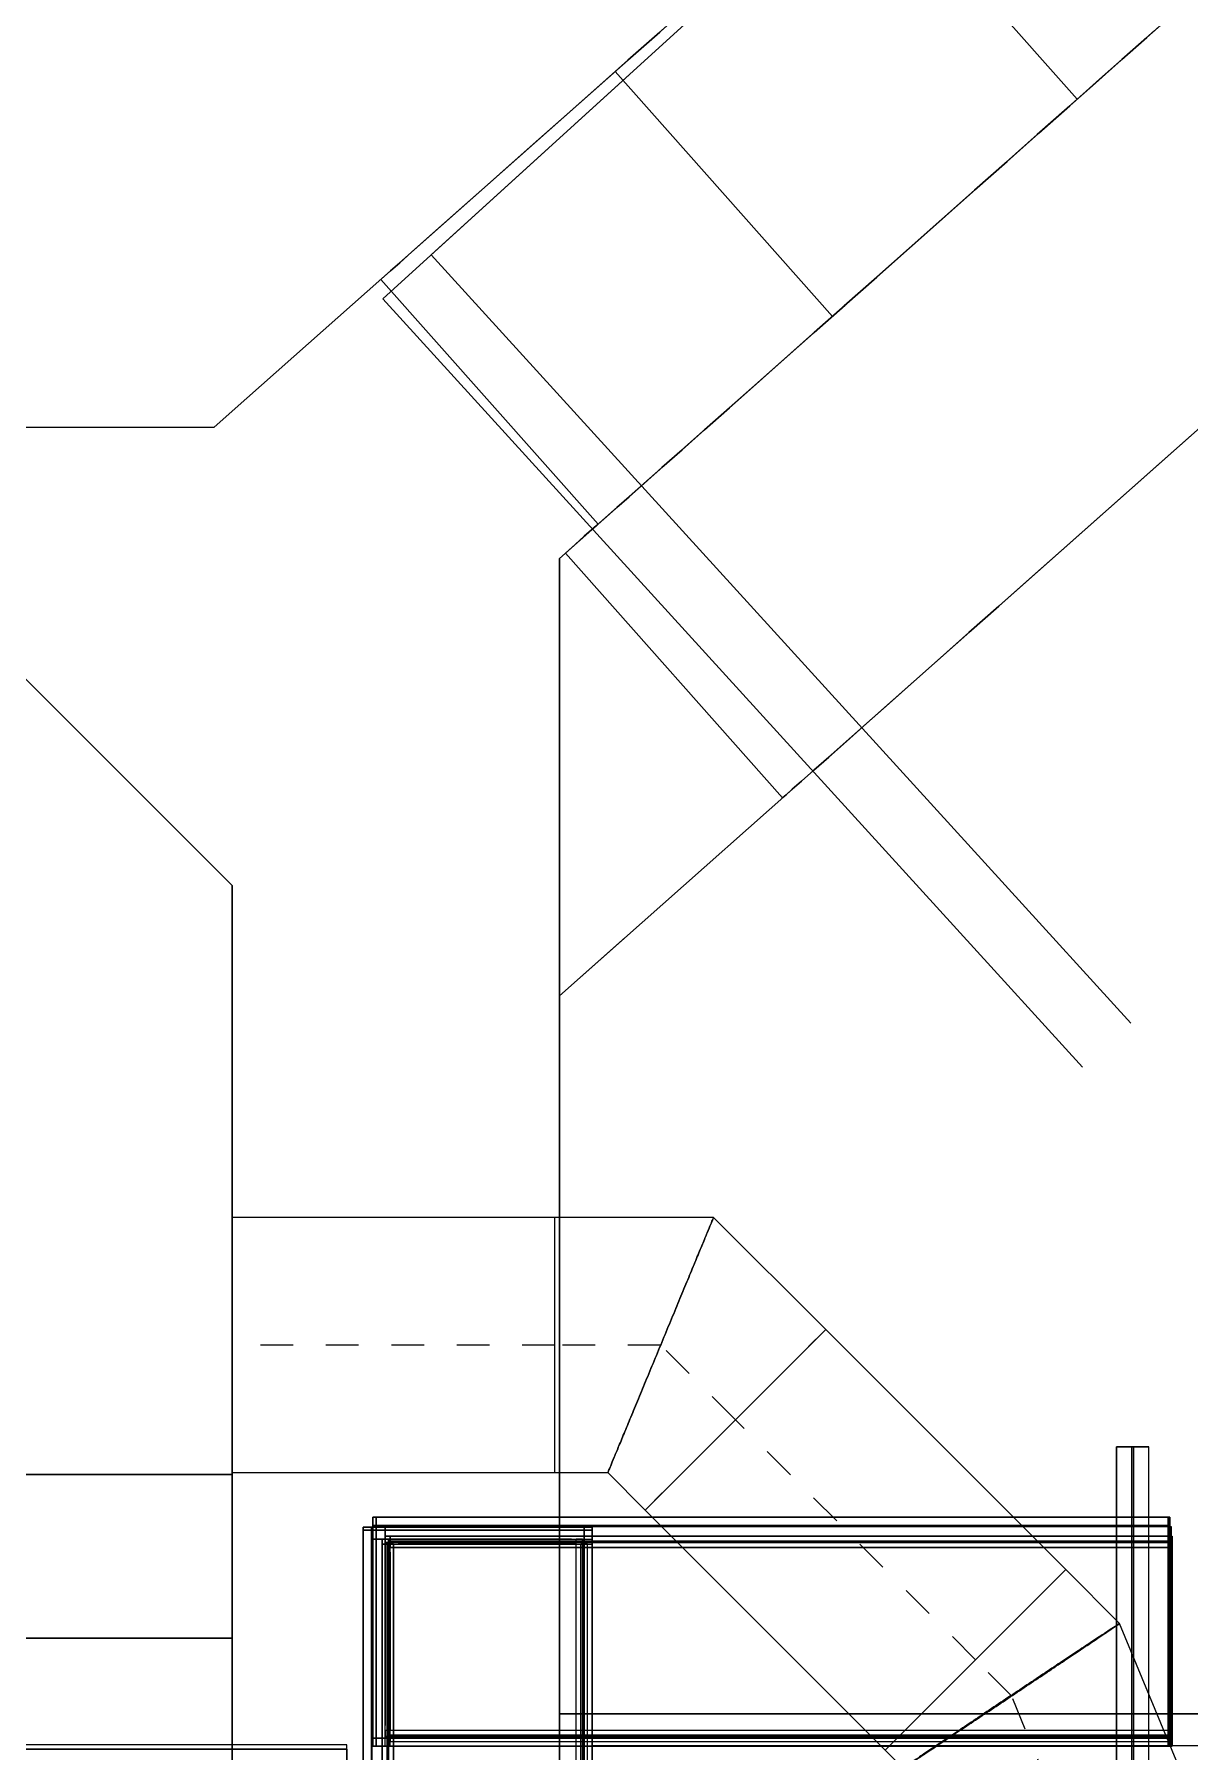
# Model space of a CAD drawing. Header units: metres. Extents: x 1753726 to 1755216, y 5920592 to 5921703.
# Drawn here: x 1755125.48 to 1755129.01, y 5921408.17 to 5921413.42 of the extents above; entities that cross this region are included whole.
import ezdxf

# ---------------------------------------------------------------- set-up
doc = ezdxf.new("R2010")
doc.units = ezdxf.units.M
doc.linetypes.add('Centre', pattern=[0.01, 0.006, -0.00125, 0.0015, -0.00125])
doc.linetypes.add('HIDDEN2', pattern=[4.7625, 3.175, -1.5875])
for name, color, linetype, lineweight in [('A-DETL-____-MBND', 5, 'HIDDEN2', 9), ('A-FLOR-____-OTLN', 9, 'Continuous', 9), ('A-WALL-____-OTLN', 2, 'Continuous', 9), ('M-HVAC-DUCT-CNTR', 70, 'Centre', 9), ('M-HVAC-DUCT-OTLN', 70, 'Continuous', 25), ('S-BEAM-____-OTLN', 7, 'Continuous', 9), ('S-FNDN-____-OTLN', 7, 'Continuous', 9)]:
    doc.layers.add(name, color=color, linetype=linetype, lineweight=lineweight)

# ---------------------------------------------------------------- blocks, each defined once
blk = doc.blocks.new('Link Sewer - Link Sewer-3912439-X-ARUP-GL-HERNE_BAY_ALIGNMENT')
at = {"layer": 'A-DETL-____-MBND'}
for p, q in [((693.9262, 297.9829), (691.8558, 296.0979)), ((693.9262, 297.9829), (691.8558, 296.0979)), ((692.0037, 296.2326), (693.7783, 297.8483)), ((692.0037, 296.2326), (693.7783, 297.8483)), ((692.0037, 296.2326), (701.257, 286.069)), ((691.8558, 296.0979), (701.1092, 285.9344))]:
    blk.add_line(p, q, dxfattribs=at)
blk = doc.blocks.new('WALL CHAMFERS - WALL CHAMFERS-4050739-X-ARUP-GL-HERNE_BAY_ALIGNMENT')
at = {"layer": 'A-WALL-____-OTLN'}
for p, q in [((691.3957, 295.7546), (691.3397, 295.7049)), ((691.3397, 295.7049), (684.5957, 295.7049)), ((690.6957, 295.0049), (691.3957, 294.3049))]:
    blk.add_line(p, q, dxfattribs=at)
blk = doc.blocks.new('Round Segmented Bend - Slip Joint - Standard-4693878-X-ARUP-GL-HERNE_BAY_ALIGNMENT')
at = {"layer": 'M-HVAC-DUCT-OTLN'}
for p, q in [((1755128.0759, 5921408.1737), (1755128.6274, 5921408.7252)), ((1755128.0759, 5921408.1737), (1755128.6274, 5921408.7252)), ((1755128.792, 5921408.5607), (1755128.6274, 5921408.7252)), ((1755128.9701, 5921408.1306), (1755128.792, 5921408.5607)), ((1755128.0759, 5921408.1737), (1755128.1307, 5921408.1188)), ((1755128.1307, 5921408.1188), (1755128.1901, 5921407.9755)), ((1755128.9701, 5921407.8979), (1755128.9701, 5921408.1306)), ((1755128.1901, 5921407.9755), (1755128.1901, 5921407.8979))]:
    blk.add_line(p, q, dxfattribs=at)
for start_param, end_param in [(6.273187, 9.414779), (3.131594, 6.273187)]:
    blk.add_ellipse((1755128.5801, 5921407.8979), major_axis=(-0.39, 0), ratio=0.009999, start_param=start_param, end_param=end_param, dxfattribs=at)
for points, knots in [([(1755128.1307, 5921408.1188), (1755128.1308, 5921408.1188), (1755128.1338, 5921408.1207), (1755128.1478, 5921408.1298), (1755128.1716, 5921408.1455), (1755128.2043, 5921408.1672), (1755128.2448, 5921408.194), (1755128.2918, 5921408.2254), (1755128.344, 5921408.2601), (1755128.3998, 5921408.2973), (1755128.4574, 5921408.3358), (1755128.5152, 5921408.3744), (1755128.5713, 5921408.412), (1755128.6241, 5921408.4474), (1755128.672, 5921408.4795), (1755128.7134, 5921408.5073), (1755128.7472, 5921408.5301), (1755128.7723, 5921408.547), (1755128.7879, 5921408.5577), (1755128.7917, 5921408.5604), (1755128.792, 5921408.5606)], [0.0045011, 0.0045011, 0.0045011, 0.0045011, 0.0555556, 0.1111111, 0.1666667, 0.2222222, 0.2777778, 0.3333333, 0.3888889, 0.4444444, 0.5, 0.5555556, 0.6111111, 0.6666667, 0.7222222, 0.7777778, 0.8333333, 0.8888889, 0.9444444, 1, 1, 1, 1]), ([(1755128.792, 5921408.5607), (1755128.792, 5921408.5607), (1755128.7889, 5921408.5588), (1755128.775, 5921408.5497), (1755128.7511, 5921408.534), (1755128.7184, 5921408.5123), (1755128.678, 5921408.4855), (1755128.6309, 5921408.4542), (1755128.5787, 5921408.4194), (1755128.5229, 5921408.3822), (1755128.4653, 5921408.3437), (1755128.4075, 5921408.3051), (1755128.3514, 5921408.2675), (1755128.2986, 5921408.2321), (1755128.2508, 5921408.2001), (1755128.2093, 5921408.1722), (1755128.1756, 5921408.1494), (1755128.1505, 5921408.1325), (1755128.1348, 5921408.1218), (1755128.131, 5921408.1191), (1755128.1308, 5921408.1189)], [0.0045011, 0.0045011, 0.0045011, 0.0045011, 0.0555556, 0.1111111, 0.1666667, 0.2222222, 0.2777778, 0.3333333, 0.3888889, 0.4444444, 0.5, 0.5555556, 0.6111111, 0.6666667, 0.7222222, 0.7777778, 0.8333333, 0.8888889, 0.9444444, 1, 1, 1, 1]), ([(1755128.9701, 5921408.1306), (1755128.9701, 5921408.1308), (1755128.9664, 5921408.1304), (1755128.9498, 5921408.1276), (1755128.9215, 5921408.1225), (1755128.8829, 5921408.1153), (1755128.8351, 5921408.1062), (1755128.7795, 5921408.0954), (1755128.7179, 5921408.0834), (1755128.652, 5921408.0705), (1755128.584, 5921408.057), (1755128.5159, 5921408.0434), (1755128.4497, 5921408.0301), (1755128.3875, 5921408.0175), (1755128.3312, 5921408.006), (1755128.2824, 5921407.9959), (1755128.2426, 5921407.9875), (1755128.2131, 5921407.9812), (1755128.1948, 5921407.977), (1755128.1904, 5921407.9758), (1755128.1901, 5921407.9755)], [0.0041585, 0.0041585, 0.0041585, 0.0041585, 0.0555556, 0.1111111, 0.1666667, 0.2222222, 0.2777778, 0.3333333, 0.3888889, 0.4444444, 0.5, 0.5555556, 0.6111111, 0.6666667, 0.7222222, 0.7777778, 0.8333333, 0.8888889, 0.9444444, 1, 1, 1, 1]), ([(1755128.1901, 5921407.9755), (1755128.1902, 5921407.9753), (1755128.1939, 5921407.9757), (1755128.2105, 5921407.9785), (1755128.2387, 5921407.9836), (1755128.2773, 5921407.9908), (1755128.3252, 5921408), (1755128.3807, 5921408.0107), (1755128.4424, 5921408.0227), (1755128.5082, 5921408.0357), (1755128.5762, 5921408.0491), (1755128.6443, 5921408.0627), (1755128.7105, 5921408.076), (1755128.7727, 5921408.0886), (1755128.8291, 5921408.1001), (1755128.8779, 5921408.1102), (1755128.9176, 5921408.1186), (1755128.9471, 5921408.1249), (1755128.9655, 5921408.1291), (1755128.9699, 5921408.1304), (1755128.9701, 5921408.1306)], [0.0041585, 0.0041585, 0.0041585, 0.0041585, 0.0555556, 0.1111111, 0.1666667, 0.2222222, 0.2777778, 0.3333333, 0.3888889, 0.4444444, 0.5, 0.5555556, 0.6111111, 0.6666667, 0.7222222, 0.7777778, 0.8333333, 0.8888889, 0.9444444, 1, 1, 1, 1])]:
    blk.add_open_spline(points, degree=3, knots=knots, dxfattribs=at)
for points in [[(1755128.792, 5921408.5606), (1755128.792, 5921408.5607), (1755128.792, 5921408.5607), (1755128.792, 5921408.5607)], [(1755128.1308, 5921408.1189), (1755128.1307, 5921408.1189), (1755128.1307, 5921408.1188), (1755128.1307, 5921408.1188)], [(1755128.9701, 5921408.1306), (1755128.9701, 5921408.1306), (1755128.9701, 5921408.1306), (1755128.9701, 5921408.1306)], [(1755128.1901, 5921407.9755), (1755128.1901, 5921407.9755), (1755128.1901, 5921407.9755), (1755128.1901, 5921407.9755)]]:
    blk.add_open_spline(points, degree=3, dxfattribs=at)
blk = doc.blocks.new('Round Segmented Bend - Slip Joint - Standard-4693879-X-ARUP-GL-HERNE_BAY_ALIGNMENT')
at = {"layer": 'M-HVAC-DUCT-OTLN'}
for p, q in [((1755127.5512, 5921409.8014), (1755127.0666, 5921409.8014)), ((1755127.0666, 5921409.0214), (1755127.0666, 5921409.8014)), ((1755127.0666, 5921409.0214), (1755127.0666, 5921409.8014)), ((1755127.8939, 5921409.4588), (1755127.5512, 5921409.8014)), ((1755127.3424, 5921408.9072), (1755127.8939, 5921409.4588)), ((1755127.3424, 5921408.9072), (1755127.8939, 5921409.4588)), ((1755127.0666, 5921409.0214), (1755127.2281, 5921409.0214)), ((1755127.2281, 5921409.0214), (1755127.3424, 5921408.9072))]:
    blk.add_line(p, q, dxfattribs=at)
for points in [[(1755127.5512, 5921409.8014), (1755127.5512, 5921409.8014), (1755127.5497, 5921409.7979), (1755127.5432, 5921409.782), (1755127.5324, 5921409.756), (1755127.5177, 5921409.7206), (1755127.4996, 5921409.6768), (1755127.4784, 5921409.6257), (1755127.4549, 5921409.5688), (1755127.4295, 5921409.5076), (1755127.4031, 5921409.4438), (1755127.3763, 5921409.3791), (1755127.3498, 5921409.3153), (1755127.3245, 5921409.2541), (1755127.3009, 5921409.1972), (1755127.2798, 5921409.1461), (1755127.2616, 5921409.1023), (1755127.247, 5921409.0669), (1755127.2362, 5921409.0409), (1755127.2296, 5921409.025), (1755127.2281, 5921409.0214), (1755127.2281, 5921409.0214)], [(1755127.2281, 5921409.0214), (1755127.2281, 5921409.0214), (1755127.2296, 5921409.025), (1755127.2362, 5921409.0409), (1755127.247, 5921409.0669), (1755127.2616, 5921409.1023), (1755127.2798, 5921409.1461), (1755127.3009, 5921409.1972), (1755127.3245, 5921409.2541), (1755127.3498, 5921409.3153), (1755127.3763, 5921409.3791), (1755127.4031, 5921409.4438), (1755127.4295, 5921409.5076), (1755127.4549, 5921409.5688), (1755127.4784, 5921409.6257), (1755127.4996, 5921409.6768), (1755127.5177, 5921409.7206), (1755127.5324, 5921409.756), (1755127.5432, 5921409.782), (1755127.5497, 5921409.7979), (1755127.5512, 5921409.8014), (1755127.5512, 5921409.8014)]]:
    blk.add_open_spline(points, degree=3, dxfattribs=at)
blk = doc.blocks.new('308492-ARUP-STPW-MOD-1600_rvt-1-X-ARUP-GL-HERNE_BAY_ALIGNMENT')
at = {"layer": 'A-DETL-____-MBND'}
for p, q in [((1755130.1803, 5921414.5654), (1755127.0805, 5921411.8155)), ((1755127.0805, 5921411.8155), (1755130.1803, 5921414.5654)), ((1755130.8439, 5921413.8174), (1755127.0805, 5921410.4787)), ((1755127.0805, 5921410.4787), (1755130.8439, 5921413.8174)), ((1755127.0805, 5921410.4787), (1755127.0805, 5921411.8155)), ((1755127.0985, 5921411.8315), (1755127.7622, 5921411.0834)), ((1755126.0805, 5921409.0154), (1755118.5805, 5921409.0154)), ((1755118.5805, 5921409.0154), (1755126.0805, 5921409.0154)), ((1755126.0805, 5921409.0154), (1755126.0805, 5921408.5154)), ((1755126.0805, 5921408.5154), (1755126.0805, 5921409.0154)), ((1755126.0805, 5921408.5154), (1755118.5805, 5921408.5154)), ((1755118.5805, 5921408.5154), (1755126.0805, 5921408.5154))]:
    blk.add_line(p, q, dxfattribs=at)
at = {"layer": 'A-DETL-____-MBND', "flags": 128}
for points in [[(1755128.1495, 5921412.7639), (1755128.2495, 5921412.8525), (1755128.3485, 5921412.9403), (1755128.4457, 5921413.0266), (1755128.5402, 5921413.1104), (1755128.6312, 5921413.1911), (1755128.7178, 5921413.268), (1755128.7992, 5921413.3402), (1755128.8748, 5921413.4073), (1755128.9439, 5921413.4685), (1755129.0057, 5921413.5234), (1755129.0598, 5921413.5714), (1755129.1056, 5921413.612), (1755129.1428, 5921413.645), (1755129.1709, 5921413.67), (1755129.1899, 5921413.6868), (1755129.1994, 5921413.6952), (1755129.1899, 5921413.6868), (1755129.1709, 5921413.67), (1755129.1428, 5921413.645), (1755129.1056, 5921413.612), (1755129.0598, 5921413.5714), (1755129.0057, 5921413.5234), (1755128.9439, 5921413.4685), (1755128.8748, 5921413.4073), (1755128.7992, 5921413.3402), (1755128.7178, 5921413.268), (1755128.6312, 5921413.1911), (1755128.5402, 5921413.1104), (1755128.4457, 5921413.0266), (1755128.3485, 5921412.9403), (1755128.2495, 5921412.8525), (1755128.1495, 5921412.7639)], [(1755128.8132, 5921412.0158), (1755128.9131, 5921412.1044), (1755129.0121, 5921412.1923), (1755129.1093, 5921412.2785), (1755129.2038, 5921412.3623), (1755129.2948, 5921412.4431), (1755129.3814, 5921412.5199), (1755129.4629, 5921412.5922), (1755129.5385, 5921412.6592), (1755129.6075, 5921412.7205), (1755129.6693, 5921412.7753), (1755129.7234, 5921412.8233), (1755129.7692, 5921412.864), (1755129.8064, 5921412.8969), (1755129.8346, 5921412.9219), (1755129.8535, 5921412.9387), (1755129.863, 5921412.9472), (1755129.8535, 5921412.9387), (1755129.8346, 5921412.9219), (1755129.8064, 5921412.8969), (1755129.7692, 5921412.864), (1755129.7234, 5921412.8233), (1755129.6693, 5921412.7753), (1755129.6075, 5921412.7205), (1755129.5385, 5921412.6592), (1755129.4629, 5921412.5922), (1755129.3814, 5921412.5199), (1755129.2948, 5921412.4431), (1755129.2038, 5921412.3623), (1755129.1093, 5921412.2785), (1755129.0121, 5921412.1923), (1755128.9131, 5921412.1044), (1755128.8132, 5921412.0158)], [(1755128.1495, 5921412.7639), (1755128.0496, 5921412.6752), (1755127.9506, 5921412.5874), (1755127.8534, 5921412.5012), (1755127.7589, 5921412.4173), (1755127.6679, 5921412.3366), (1755127.5813, 5921412.2598), (1755127.4998, 5921412.1875), (1755127.4243, 5921412.1204), (1755127.3552, 5921412.0592), (1755127.2934, 5921412.0044), (1755127.2393, 5921411.9564), (1755127.1935, 5921411.9157), (1755127.1563, 5921411.8828), (1755127.1281, 5921411.8578), (1755127.1092, 5921411.841), (1755127.0997, 5921411.8325), (1755127.1092, 5921411.841), (1755127.1281, 5921411.8578), (1755127.1563, 5921411.8828), (1755127.1935, 5921411.9157), (1755127.2393, 5921411.9564), (1755127.2934, 5921412.0044), (1755127.3552, 5921412.0592), (1755127.4243, 5921412.1204), (1755127.4998, 5921412.1875), (1755127.5813, 5921412.2598), (1755127.6679, 5921412.3366), (1755127.7589, 5921412.4173), (1755127.8534, 5921412.5012), (1755127.9506, 5921412.5874), (1755128.0496, 5921412.6752), (1755128.1495, 5921412.7639)], [(1755128.8132, 5921412.0158), (1755128.7133, 5921411.9272), (1755128.6143, 5921411.8394), (1755128.5171, 5921411.7531), (1755128.4226, 5921411.6693), (1755128.3316, 5921411.5886), (1755128.245, 5921411.5117), (1755128.1635, 5921411.4394), (1755128.0879, 5921411.3724), (1755128.0189, 5921411.3111), (1755127.957, 5921411.2563), (1755127.903, 5921411.2083), (1755127.8571, 5921411.1677), (1755127.82, 5921411.1347), (1755127.7918, 5921411.1097), (1755127.7728, 5921411.0929), (1755127.7633, 5921411.0845), (1755127.7728, 5921411.0929), (1755127.7918, 5921411.1097), (1755127.82, 5921411.1347), (1755127.8571, 5921411.1677), (1755127.903, 5921411.2083), (1755127.957, 5921411.2563), (1755128.0189, 5921411.3111), (1755128.0879, 5921411.3724), (1755128.1635, 5921411.4394), (1755128.245, 5921411.5117), (1755128.3316, 5921411.5886), (1755128.4226, 5921411.6693), (1755128.5171, 5921411.7531), (1755128.6143, 5921411.8394), (1755128.7133, 5921411.9272), (1755128.8132, 5921412.0158)]]:
    blk.add_lwpolyline(points, dxfattribs=at)
at = {"layer": 'A-WALL-____-OTLN'}
for p, q in [((1755129.1803, 5921415.0151), (1755126.0805, 5921412.2651)), ((1755126.0805, 5921412.2651), (1755129.1803, 5921415.0151)), ((1755127.0805, 5921411.8155), (1755130.1803, 5921414.5654)), ((1755130.1803, 5921414.5654), (1755127.0805, 5921411.8155)), ((1755127.2506, 5921413.3032), (1755127.9987, 5921413.9668)), ((1755127.2506, 5921413.3032), (1755127.9987, 5921413.9668)), ((1755128.6623, 5921413.2187), (1755127.9987, 5921413.9668)), ((1755127.2506, 5921413.3032), (1755127.9142, 5921412.5551)), ((1755128.6623, 5921413.2187), (1755127.9142, 5921412.5551)), ((1755128.6623, 5921413.2187), (1755127.9142, 5921412.5551)), ((1755126.5344, 5921412.6678), (1755127.1981, 5921411.9198)), ((1755127.0805, 5921411.8155), (1755127.0805, 5921408.7554)), ((1755126.0805, 5921408.7554), (1755126.0805, 5921410.8154)), ((1755126.0805, 5921410.8154), (1755126.0805, 5921404.7154)), ((1755127.0805, 5921404.7154), (1755127.0805, 5921410.4787)), ((1755127.0805, 5921409.8014), (1755126.0805, 5921409.8014)), ((1755126.0805, 5921409.0214), (1755126.0805, 5921409.8014)), ((1755126.0805, 5921409.0214), (1755126.0805, 5921409.8014)), ((1755127.0805, 5921409.8014), (1755127.0805, 5921409.0214)), ((1755127.0805, 5921409.8014), (1755127.0805, 5921409.0214)), ((1755118.5805, 5921409.0154), (1755126.0805, 5921409.0154)), ((1755126.0805, 5921409.0154), (1755118.5805, 5921409.0154)), ((1755118.5805, 5921409.0154), (1755126.0805, 5921409.0154)), ((1755126.0805, 5921409.0214), (1755127.0805, 5921409.0214)), ((1755126.0805, 5921408.5154), (1755126.0805, 5921409.0154)), ((1755126.0805, 5921409.0154), (1755126.0805, 5921408.5154)), ((1755126.0805, 5921408.5154), (1755126.0805, 5921409.0154)), ((1755126.0805, 5921404.7154), (1755126.0805, 5921408.7554)), ((1755127.0805, 5921408.7554), (1755127.0805, 5921404.7154)), ((1755126.0805, 5921408.5154), (1755118.5805, 5921408.5154)), ((1755126.0805, 5921408.5154), (1755118.5805, 5921408.5154)), ((1755118.5805, 5921408.5154), (1755126.0805, 5921408.5154))]:
    blk.add_line(p, q, dxfattribs=at)
at = {"layer": 'A-WALL-____-OTLN', "flags": 128}
for points in [[(1755128.2491, 5921412.8522), (1755128.349, 5921412.9408), (1755128.448, 5921413.0286), (1755128.5452, 5921413.1149), (1755128.6397, 5921413.1987), (1755128.7307, 5921413.2794), (1755128.8173, 5921413.3563), (1755128.8988, 5921413.4286)], [(1755128.8988, 5921413.4286), (1755128.8173, 5921413.3563), (1755128.7307, 5921413.2794), (1755128.6397, 5921413.1987), (1755128.5452, 5921413.1149), (1755128.448, 5921413.0286), (1755128.349, 5921412.9408), (1755128.2491, 5921412.8522)], [(1755127.3866, 5921413.4238), (1755127.2894, 5921413.3376), (1755127.1948, 5921413.2537), (1755127.1039, 5921413.173), (1755127.0172, 5921413.0961), (1755126.9358, 5921413.0239), (1755126.8602, 5921412.9568), (1755126.7911, 5921412.8956), (1755126.7293, 5921412.8407), (1755126.6752, 5921412.7928), (1755126.6294, 5921412.7521), (1755126.5922, 5921412.7191), (1755126.5641, 5921412.6941), (1755126.5451, 5921412.6773), (1755126.5356, 5921412.6689), (1755126.5451, 5921412.6773), (1755126.5641, 5921412.6941), (1755126.5922, 5921412.7191), (1755126.6294, 5921412.7521), (1755126.6752, 5921412.7928), (1755126.7293, 5921412.8407), (1755126.7911, 5921412.8956), (1755126.8602, 5921412.9568), (1755126.9358, 5921413.0239), (1755127.0172, 5921413.0961), (1755127.1039, 5921413.173), (1755127.1948, 5921413.2537), (1755127.2894, 5921413.3376), (1755127.3866, 5921413.4238)], [(1755128.2491, 5921412.8522), (1755128.1492, 5921412.7635), (1755128.0502, 5921412.6757), (1755127.953, 5921412.5895), (1755127.8585, 5921412.5056), (1755127.7675, 5921412.4249), (1755127.6809, 5921412.3481), (1755127.5994, 5921412.2758), (1755127.5238, 5921412.2087), (1755127.4548, 5921412.1475), (1755127.393, 5921412.0927), (1755127.3389, 5921412.0447), (1755127.293, 5921412.004), (1755127.2559, 5921411.9711), (1755127.2277, 5921411.9461), (1755127.2088, 5921411.9293), (1755127.1993, 5921411.9208), (1755127.2088, 5921411.9293), (1755127.2277, 5921411.9461), (1755127.2559, 5921411.9711), (1755127.293, 5921412.004), (1755127.3389, 5921412.0447), (1755127.393, 5921412.0927), (1755127.4548, 5921412.1475), (1755127.5238, 5921412.2087), (1755127.5994, 5921412.2758), (1755127.6809, 5921412.3481), (1755127.7675, 5921412.4249), (1755127.8585, 5921412.5056), (1755127.953, 5921412.5895), (1755128.0502, 5921412.6757), (1755128.1492, 5921412.7635), (1755128.2491, 5921412.8522)]]:
    blk.add_lwpolyline(points, dxfattribs=at)
at = {"layer": 'M-HVAC-DUCT-CNTR'}
for p, q in [((1755127.0666, 5921409.4114), (1755126.0805, 5921409.4114)), ((1755127.0666, 5921409.4114), (1755126.0805, 5921409.4114)), ((1755127.3897, 5921409.4114), (1755127.0666, 5921409.4114)), ((1755127.6181, 5921409.183), (1755127.3897, 5921409.4114)), ((1755128.3517, 5921408.4495), (1755127.6181, 5921409.183)), ((1755128.3517, 5921408.4495), (1755127.6181, 5921409.183)), ((1755128.4614, 5921408.3398), (1755128.3517, 5921408.4495)), ((1755128.5801, 5921408.0531), (1755128.4614, 5921408.3398))]:
    blk.add_line(p, q, dxfattribs=at)
at = {"layer": 'M-HVAC-DUCT-OTLN'}
for p, q in [((1755127.0666, 5921409.8014), (1755126.0805, 5921409.8014)), ((1755126.0805, 5921409.8014), (1755126.0805, 5921409.4114)), ((1755126.0805, 5921409.8014), (1755126.0805, 5921409.4114)), ((1755127.0666, 5921409.4114), (1755127.0666, 5921409.8014)), ((1755127.0666, 5921409.4114), (1755127.0666, 5921409.8014)), ((1755128.6274, 5921408.7252), (1755127.8939, 5921409.4588)), ((1755126.0805, 5921409.4114), (1755126.0805, 5921409.0214)), ((1755126.0805, 5921409.4114), (1755126.0805, 5921409.0214)), ((1755127.0666, 5921409.0214), (1755127.0666, 5921409.4114)), ((1755127.0666, 5921409.0214), (1755127.0666, 5921409.4114)), ((1755126.0805, 5921409.0214), (1755127.0666, 5921409.0214)), ((1755127.3424, 5921408.9072), (1755128.0759, 5921408.1737)), ((1755128.3478, 5921408.4456), (1755128.6274, 5921408.7252)), ((1755128.3556, 5921408.4534), (1755128.6274, 5921408.7252)), ((1755128.0759, 5921408.1737), (1755128.3556, 5921408.4534)), ((1755128.0759, 5921408.1737), (1755128.3478, 5921408.4456))]:
    blk.add_line(p, q, dxfattribs=at)
at = {"layer": 'M-HVAC-DUCT-OTLN', "flags": 128}
for points in [[(1755127.8939, 5921409.4587), (1755127.8759, 5921409.4408), (1755127.855, 5921409.4198), (1755127.8269, 5921409.3917), (1755127.7924, 5921409.3572), (1755127.7526, 5921409.3175), (1755127.7088, 5921409.2736), (1755127.6622, 5921409.227), (1755127.6142, 5921409.1791)], [(1755127.622, 5921409.1869), (1755127.6699, 5921409.2347), (1755127.7161, 5921409.281), (1755127.7594, 5921409.3242), (1755127.7984, 5921409.3632), (1755127.8319, 5921409.3967), (1755127.8589, 5921409.4237), (1755127.8786, 5921409.4434), (1755127.8904, 5921409.4552)], [(1755127.3424, 5921408.9072), (1755127.3604, 5921408.9252), (1755127.3813, 5921408.9461), (1755127.4094, 5921408.9743), (1755127.4439, 5921409.0087), (1755127.4836, 5921409.0485), (1755127.5275, 5921409.0923), (1755127.5741, 5921409.1389), (1755127.622, 5921409.1869)], [(1755127.6142, 5921409.1791), (1755127.5664, 5921409.1313), (1755127.5202, 5921409.085), (1755127.4769, 5921409.0417), (1755127.4379, 5921409.0028), (1755127.4044, 5921408.9692), (1755127.3774, 5921408.9422), (1755127.3577, 5921408.9225), (1755127.3459, 5921408.9108)]]:
    blk.add_lwpolyline(points, dxfattribs=at)
at = {"layer": 'A-WALL-____-OTLN'}
for name in ['WALL CHAMFERS - WALL CHAMFERS-4050739-X-ARUP-GL-HERNE_BAY_ALIGNMENT', 'Link Sewer - Link Sewer-3912439-X-ARUP-GL-HERNE_BAY_ALIGNMENT']:
    blk.add_blockref(name, (1754434.6848, 5921116.5106), dxfattribs=at)
at = {"layer": 'M-HVAC-DUCT-OTLN'}
for name in ['Round Segmented Bend - Slip Joint - Standard-4693879-X-ARUP-GL-HERNE_BAY_ALIGNMENT', 'Round Segmented Bend - Slip Joint - Standard-4693878-X-ARUP-GL-HERNE_BAY_ALIGNMENT']:
    blk.add_blockref(name, (0, 0), dxfattribs=at)
blk = doc.blocks.new('Arup_Beam_Steel Circular Hollow Section_CHS_AU - STRUT 5A-5168547-X-ARUP-GL-HERNE_BAY_ALIGNMENT')
at = {"layer": 'S-BEAM-____-OTLN'}
blk.add_line((-4.1, 0.2413), (4.1, 0.2413), dxfattribs=at)
blk = doc.blocks.new('Arup_Beam_Steel Circular Hollow Section_CHS_AU - 4747223-X-ARUP-GL-HERNE_BAY_ALIGNMENT')
at = {"layer": 'S-BEAM-____-OTLN'}
for p, q in [((691.7457, 291.6788), (683.5457, 291.6788)), ((691.7457, 291.6661), (683.5457, 291.6661)), ((691.7457, 291.1708), (691.7457, 291.6788)), ((691.7457, 291.1708), (691.7457, 291.6788)), ((691.7457, 291.6661), (691.7457, 291.1835)), ((691.7457, 291.6661), (691.7457, 291.1835))]:
    blk.add_line(p, q, dxfattribs=at)
blk = doc.blocks.new('HB_Struct Framing_Support_2 - HB_Struct Framing_Support-5141438-X-ARUP-GL-HERNE_BAY_ALIGNMENT')
at = {"layer": 'S-BEAM-____-OTLN'}
for p, q in [((0.0495, -0.015), (-0.0495, -0.015)), ((-0.0495, -0.015), (-0.0133, -0.015)), ((-0.0133, -0.015), (-0.0495, -0.015)), ((-0.0495, -0.015), (0.0495, -0.015)), ((-0.0495, -0.015), (-0.0495, -1.015)), ((-0.0495, -0.015), (-0.0495, -1.015)), ((-0.0495, -0.015), (-0.0495, -1.015)), ((-0.0495, -0.015), (-0.0495, -1.015)), ((-0.0133, -0.015), (-0.0023, -0.015)), ((-0.0133, -0.015), (-0.0023, -0.015)), ((-0.0023, -1.015), (-0.0023, -0.015)), ((-0.0023, -1.015), (-0.0023, -0.015)), ((0.0023, -0.015), (0.0023, -1.015)), ((0.0023, -0.015), (0.0133, -0.015)), ((0.0023, -0.015), (0.0133, -0.015)), ((0.0023, -1.015), (0.0023, -0.015)), ((0.0495, -0.015), (0.0133, -0.015)), ((0.0133, -0.015), (0.0495, -0.015)), ((0.0495, -1.015), (0.0495, -0.015)), ((0.0495, -0.015), (0.0495, -1.015)), ((0.0495, -0.015), (0.0495, -1.015)), ((0.0495, -0.015), (0.0495, -1.015)), ((0.0495, -1.015), (-0.0495, -1.015)), ((-0.0495, -1.015), (-0.0133, -1.015)), ((-0.0133, -1.015), (-0.0495, -1.015)), ((-0.0495, -1.015), (0.0495, -1.015)), ((-0.0023, -1.015), (-0.0133, -1.015)), ((-0.0023, -1.015), (-0.0133, -1.015)), ((0.0133, -1.015), (0.0023, -1.015)), ((0.0133, -1.015), (0.0023, -1.015)), ((0.0495, -1.015), (0.0133, -1.015)), ((0.0133, -1.015), (0.0495, -1.015))]:
    blk.add_line(p, q, dxfattribs=at)
blk = doc.blocks.new('308492-ARUP-STTW-MOD-0100_rvt-1-X-ARUP-GL-HERNE_BAY_ALIGNMENT')
at = {"layer": 'S-BEAM-____-OTLN'}
for p, q in [((1755126.5055, 5921408.8553), (1755126.4805, 5921408.8553)), ((1755126.4805, 5921408.8553), (1755126.5055, 5921408.8553)), ((1755126.4805, 5921408.8553), (1755126.4805, 5921403.6389)), ((1755126.4805, 5921403.6389), (1755126.4805, 5921408.8553)), ((1755126.5055, 5921408.8553), (1755127.1555, 5921408.8553)), ((1755127.1555, 5921408.8553), (1755126.5055, 5921408.8553)), ((1755126.5055, 5921408.8553), (1755127.1555, 5921408.8553)), ((1755127.1555, 5921408.8553), (1755126.5055, 5921408.8553)), ((1755126.5055, 5921408.8553), (1755126.5055, 5921403.6389)), ((1755126.5055, 5921403.6389), (1755126.5055, 5921408.8553)), ((1755126.5055, 5921408.8553), (1755126.5055, 5921403.6389)), ((1755126.5055, 5921403.6389), (1755126.5055, 5921408.8553)), ((1755126.5055, 5921403.6389), (1755126.5055, 5921408.8553)), ((1755126.5055, 5921403.6389), (1755126.5055, 5921408.8553)), ((1755126.5105, 5921408.8603), (1755126.5105, 5921408.8853)), ((1755126.5105, 5921408.8853), (1755126.5105, 5921408.8603)), ((1755128.9405, 5921408.8853), (1755126.5105, 5921408.8853)), ((1755126.5105, 5921408.8853), (1755128.9405, 5921408.8853)), ((1755126.5105, 5921408.8603), (1755126.5105, 5921408.2103)), ((1755126.5105, 5921408.2103), (1755126.5105, 5921408.8603)), ((1755126.5105, 5921408.8603), (1755126.5105, 5921408.2103)), ((1755126.5105, 5921408.2103), (1755126.5105, 5921408.8603)), ((1755128.9405, 5921408.8603), (1755126.5105, 5921408.8603)), ((1755126.5105, 5921408.8603), (1755128.9405, 5921408.8603)), ((1755128.9405, 5921408.8603), (1755126.5105, 5921408.8603)), ((1755126.5105, 5921408.8603), (1755128.9405, 5921408.8603)), ((1755126.5105, 5921408.8603), (1755128.9405, 5921408.8603)), ((1755126.5105, 5921408.8603), (1755128.9405, 5921408.8603)), ((1755126.5205, 5921408.8603), (1755126.5205, 5921408.8853)), ((1755126.5205, 5921408.8853), (1755126.5205, 5921408.8603)), ((1755128.9455, 5921408.8853), (1755126.5205, 5921408.8853)), ((1755126.5205, 5921408.8853), (1755128.9455, 5921408.8853)), ((1755126.5205, 5921408.8603), (1755126.5205, 5921408.2103)), ((1755126.5205, 5921408.2103), (1755126.5205, 5921408.8603)), ((1755126.5205, 5921408.8603), (1755126.5205, 5921408.2103)), ((1755126.5205, 5921408.2103), (1755126.5205, 5921408.8603)), ((1755128.9455, 5921408.8603), (1755126.5205, 5921408.8603)), ((1755126.5205, 5921408.8603), (1755128.9455, 5921408.8603)), ((1755128.9455, 5921408.8603), (1755126.5205, 5921408.8603)), ((1755126.5205, 5921408.8603), (1755128.9455, 5921408.8603)), ((1755126.5205, 5921408.8603), (1755128.9455, 5921408.8603)), ((1755126.5205, 5921408.8603), (1755128.9455, 5921408.8603)), ((1755126.5481, 5921408.8273), (1755126.5481, 5921408.8573)), ((1755126.5481, 5921408.8573), (1755126.5481, 5921408.8273)), ((1755126.5481, 5921408.8573), (1755128.9499, 5921408.8573)), ((1755126.5481, 5921408.8573), (1755128.9499, 5921408.8573)), ((1755127.1555, 5921408.8553), (1755127.1805, 5921408.8553)), ((1755127.1805, 5921408.8553), (1755127.1555, 5921408.8553)), ((1755127.1555, 5921408.8553), (1755127.1555, 5921403.6389)), ((1755127.1555, 5921403.6389), (1755127.1555, 5921408.8553)), ((1755127.1555, 5921408.8553), (1755127.1555, 5921403.6389)), ((1755127.1555, 5921403.6389), (1755127.1555, 5921408.8553)), ((1755127.1555, 5921403.6389), (1755127.1555, 5921408.8553)), ((1755127.1555, 5921403.6389), (1755127.1555, 5921408.8553)), ((1755127.1805, 5921408.8553), (1755127.1805, 5921403.6389)), ((1755127.1805, 5921403.6389), (1755127.1805, 5921408.8553)), ((1755128.9405, 5921408.8603), (1755128.9405, 5921408.8853)), ((1755128.9405, 5921408.8853), (1755128.9405, 5921408.8603)), ((1755128.9405, 5921408.8603), (1755128.9405, 5921408.2103)), ((1755128.9405, 5921408.2103), (1755128.9405, 5921408.8603)), ((1755128.9405, 5921408.8603), (1755128.9405, 5921408.2103)), ((1755128.9405, 5921408.2103), (1755128.9405, 5921408.8603)), ((1755128.9455, 5921408.8603), (1755128.9455, 5921408.8853)), ((1755128.9455, 5921408.8853), (1755128.9455, 5921408.8603)), ((1755128.9455, 5921408.8603), (1755128.9455, 5921408.2103)), ((1755128.9455, 5921408.2103), (1755128.9455, 5921408.8603)), ((1755128.9455, 5921408.8603), (1755128.9455, 5921408.2103)), ((1755128.9455, 5921408.2103), (1755128.9455, 5921408.8603)), ((1755128.9499, 5921408.8273), (1755128.9499, 5921408.8573)), ((1755128.9499, 5921408.8573), (1755128.9499, 5921408.8273)), ((1755126.5055, 5921408.8453), (1755126.4805, 5921408.8453)), ((1755126.4805, 5921408.8453), (1755126.5055, 5921408.8453)), ((1755126.4805, 5921408.8453), (1755126.4805, 5921403.6439)), ((1755126.4805, 5921403.6439), (1755126.4805, 5921408.8453)), ((1755126.5055, 5921408.8453), (1755127.1555, 5921408.8453)), ((1755127.1555, 5921408.8453), (1755126.5055, 5921408.8453)), ((1755126.5055, 5921408.8453), (1755127.1555, 5921408.8453)), ((1755127.1555, 5921408.8453), (1755126.5055, 5921408.8453)), ((1755126.5055, 5921408.8453), (1755126.5055, 5921403.6439)), ((1755126.5055, 5921403.6439), (1755126.5055, 5921408.8453)), ((1755126.5055, 5921408.8453), (1755126.5055, 5921403.6439)), ((1755126.5055, 5921403.6439), (1755126.5055, 5921408.8453)), ((1755126.5055, 5921403.6439), (1755126.5055, 5921408.8453)), ((1755126.5055, 5921403.6439), (1755126.5055, 5921408.8453)), ((1755126.5385, 5921408.8177), (1755126.5085, 5921408.8177)), ((1755126.5085, 5921408.8177), (1755126.5385, 5921408.8177)), ((1755126.5085, 5921403.6389), (1755126.5085, 5921408.8177)), ((1755126.5085, 5921403.6389), (1755126.5085, 5921408.8177)), ((1755126.5385, 5921408.8177), (1755126.5581, 5921408.8177)), ((1755126.5581, 5921408.8177), (1755126.5385, 5921408.8177)), ((1755126.5385, 5921408.8177), (1755126.5385, 5921403.6389)), ((1755126.5385, 5921403.6389), (1755126.5385, 5921408.8177)), ((1755126.5385, 5921408.8177), (1755126.5385, 5921403.6389)), ((1755126.5385, 5921403.6389), (1755126.5385, 5921408.8177)), ((1755126.5385, 5921408.8177), (1755126.5581, 5921408.8177)), ((1755126.5581, 5921408.8177), (1755126.5385, 5921408.8177)), ((1755126.5385, 5921408.8177), (1755126.5385, 5921403.6389)), ((1755126.5385, 5921403.6389), (1755126.5385, 5921408.8177)), ((1755126.5535, 5921408.8027), (1755126.5385, 5921408.8027)), ((1755126.5385, 5921408.8027), (1755126.5535, 5921408.8027)), ((1755126.5385, 5921403.6409), (1755126.5385, 5921408.8027)), ((1755126.5385, 5921403.6409), (1755126.5385, 5921408.8027)), ((1755126.5481, 5921408.8273), (1755126.5481, 5921408.8077)), ((1755126.5481, 5921408.8077), (1755126.5481, 5921408.8273)), ((1755128.9499, 5921408.8273), (1755126.5481, 5921408.8273)), ((1755126.5481, 5921408.8273), (1755128.9499, 5921408.8273)), ((1755128.9499, 5921408.8273), (1755126.5481, 5921408.8273)), ((1755126.5481, 5921408.8273), (1755128.9499, 5921408.8273)), ((1755126.5481, 5921408.8273), (1755126.5481, 5921408.8077)), ((1755126.5481, 5921408.8077), (1755126.5481, 5921408.8273)), ((1755128.9499, 5921408.8273), (1755126.5481, 5921408.8273)), ((1755126.5481, 5921408.8273), (1755128.9499, 5921408.8273)), ((1755128.9499, 5921408.8077), (1755126.5481, 5921408.8077)), ((1755126.5481, 5921408.8077), (1755126.5481, 5921408.7937)), ((1755126.5481, 5921408.7937), (1755126.5481, 5921408.8077)), ((1755126.5481, 5921408.8077), (1755128.9499, 5921408.8077)), ((1755126.5481, 5921408.8077), (1755128.9499, 5921408.8077)), ((1755128.9499, 5921408.8077), (1755126.5481, 5921408.8077)), ((1755126.5481, 5921408.7937), (1755126.5481, 5921408.8077)), ((1755126.5481, 5921408.7937), (1755126.5481, 5921408.8077)), ((1755126.5481, 5921408.8077), (1755128.9499, 5921408.8077)), ((1755126.5481, 5921408.8077), (1755128.9499, 5921408.8077)), ((1755126.5535, 5921408.8027), (1755126.5731, 5921408.8027)), ((1755126.5731, 5921408.8027), (1755126.5535, 5921408.8027)), ((1755126.5535, 5921408.8027), (1755126.5535, 5921403.6409)), ((1755126.5535, 5921403.6409), (1755126.5535, 5921408.8027)), ((1755126.5535, 5921408.8027), (1755126.5535, 5921403.6409)), ((1755126.5535, 5921403.6409), (1755126.5535, 5921408.8027)), ((1755126.5535, 5921408.8027), (1755126.5731, 5921408.8027)), ((1755126.5731, 5921408.8027), (1755126.5535, 5921408.8027)), ((1755126.5535, 5921408.8027), (1755126.5535, 5921403.6409)), ((1755126.5535, 5921403.6409), (1755126.5535, 5921408.8027)), ((1755126.5581, 5921408.8177), (1755126.5581, 5921403.6389)), ((1755126.5581, 5921408.8177), (1755126.5721, 5921408.8177)), ((1755126.5721, 5921408.8177), (1755126.5581, 5921408.8177)), ((1755126.5581, 5921403.6389), (1755126.5581, 5921408.8177)), ((1755126.5581, 5921403.6389), (1755126.5581, 5921408.8177)), ((1755126.5581, 5921408.8177), (1755126.5581, 5921403.6389)), ((1755126.5581, 5921408.8177), (1755126.5721, 5921408.8177)), ((1755126.5581, 5921408.8177), (1755126.5721, 5921408.8177)), ((1755126.5581, 5921403.6389), (1755126.5581, 5921408.8177)), ((1755126.5581, 5921403.6389), (1755126.5581, 5921408.8177)), ((1755126.5631, 5921408.8123), (1755126.5631, 5921408.8273)), ((1755126.5631, 5921408.8273), (1755126.5631, 5921408.8123)), ((1755126.5631, 5921408.8273), (1755128.9521, 5921408.8273)), ((1755126.5631, 5921408.8273), (1755128.9521, 5921408.8273)), ((1755126.5631, 5921408.8123), (1755126.5631, 5921408.7927)), ((1755126.5631, 5921408.7927), (1755126.5631, 5921408.8123)), ((1755128.9521, 5921408.8123), (1755126.5631, 5921408.8123)), ((1755126.5631, 5921408.8123), (1755128.9521, 5921408.8123)), ((1755128.9521, 5921408.8123), (1755126.5631, 5921408.8123)), ((1755126.5631, 5921408.8123), (1755128.9521, 5921408.8123)), ((1755126.5631, 5921408.8123), (1755126.5631, 5921408.7927)), ((1755126.5631, 5921408.7927), (1755126.5631, 5921408.8123)), ((1755128.9521, 5921408.8123), (1755126.5631, 5921408.8123)), ((1755126.5631, 5921408.8123), (1755128.9521, 5921408.8123)), ((1755126.5721, 5921408.8177), (1755127.1169, 5921408.8177)), ((1755127.1169, 5921408.8177), (1755126.5721, 5921408.8177)), ((1755126.5721, 5921408.8177), (1755127.1169, 5921408.8177)), ((1755127.1169, 5921408.8177), (1755126.5721, 5921408.8177)), ((1755126.5731, 5921408.8027), (1755126.5731, 5921403.6409)), ((1755126.5731, 5921408.8027), (1755126.5871, 5921408.8027)), ((1755126.5731, 5921408.8027), (1755126.5871, 5921408.8027)), ((1755126.5731, 5921403.6409), (1755126.5731, 5921408.8027)), ((1755126.5731, 5921403.6409), (1755126.5731, 5921408.8027)), ((1755126.5731, 5921408.8027), (1755126.5731, 5921403.6409)), ((1755126.5731, 5921408.8027), (1755126.5871, 5921408.8027)), ((1755126.5731, 5921408.8027), (1755126.5871, 5921408.8027)), ((1755126.5731, 5921403.6409), (1755126.5731, 5921408.8027)), ((1755126.5731, 5921403.6409), (1755126.5731, 5921408.8027)), ((1755126.5871, 5921408.8027), (1755127.1319, 5921408.8027)), ((1755127.1319, 5921408.8027), (1755126.5871, 5921408.8027)), ((1755126.5871, 5921408.8027), (1755127.1319, 5921408.8027)), ((1755127.1319, 5921408.8027), (1755126.5871, 5921408.8027)), ((1755127.1169, 5921408.8177), (1755127.1309, 5921408.8177)), ((1755127.1169, 5921408.8177), (1755127.1309, 5921408.8177)), ((1755127.1169, 5921408.8177), (1755127.1309, 5921408.8177)), ((1755127.1169, 5921408.8177), (1755127.1309, 5921408.8177)), ((1755127.1309, 5921403.6389), (1755127.1309, 5921408.8177)), ((1755127.1309, 5921408.8177), (1755127.1505, 5921408.8177)), ((1755127.1309, 5921408.8177), (1755127.1505, 5921408.8177)), ((1755127.1309, 5921403.6389), (1755127.1309, 5921408.8177)), ((1755127.1309, 5921403.6389), (1755127.1309, 5921408.8177)), ((1755127.1309, 5921403.6389), (1755127.1309, 5921408.8177)), ((1755127.1309, 5921408.8177), (1755127.1505, 5921408.8177)), ((1755127.1505, 5921408.8177), (1755127.1309, 5921408.8177)), ((1755127.1309, 5921403.6389), (1755127.1309, 5921408.8177)), ((1755127.1309, 5921403.6389), (1755127.1309, 5921408.8177)), ((1755127.1319, 5921408.8027), (1755127.1459, 5921408.8027)), ((1755127.1319, 5921408.8027), (1755127.1459, 5921408.8027)), ((1755127.1319, 5921408.8027), (1755127.1459, 5921408.8027)), ((1755127.1319, 5921408.8027), (1755127.1459, 5921408.8027)), ((1755127.1459, 5921403.6409), (1755127.1459, 5921408.8027)), ((1755127.1459, 5921408.8027), (1755127.1655, 5921408.8027)), ((1755127.1655, 5921408.8027), (1755127.1459, 5921408.8027)), ((1755127.1459, 5921403.6409), (1755127.1459, 5921408.8027)), ((1755127.1459, 5921403.6409), (1755127.1459, 5921408.8027)), ((1755127.1459, 5921403.6409), (1755127.1459, 5921408.8027)), ((1755127.1459, 5921408.8027), (1755127.1655, 5921408.8027)), ((1755127.1655, 5921408.8027), (1755127.1459, 5921408.8027)), ((1755127.1459, 5921403.6409), (1755127.1459, 5921408.8027)), ((1755127.1459, 5921403.6409), (1755127.1459, 5921408.8027)), ((1755127.1505, 5921408.8177), (1755127.1505, 5921403.6389)), ((1755127.1505, 5921403.6389), (1755127.1505, 5921408.8177)), ((1755127.1505, 5921403.6389), (1755127.1505, 5921408.8177)), ((1755127.1505, 5921408.8177), (1755127.1805, 5921408.8177)), ((1755127.1505, 5921408.8177), (1755127.1805, 5921408.8177)), ((1755127.1505, 5921403.6389), (1755127.1505, 5921408.8177)), ((1755127.1505, 5921403.6389), (1755127.1505, 5921408.8177)), ((1755127.1505, 5921403.6389), (1755127.1505, 5921408.8177)), ((1755127.1555, 5921408.8453), (1755127.1805, 5921408.8453)), ((1755127.1805, 5921408.8453), (1755127.1555, 5921408.8453)), ((1755127.1555, 5921408.8453), (1755127.1555, 5921403.6439)), ((1755127.1555, 5921403.6439), (1755127.1555, 5921408.8453)), ((1755127.1555, 5921408.8453), (1755127.1555, 5921403.6439)), ((1755127.1555, 5921403.6439), (1755127.1555, 5921408.8453)), ((1755127.1555, 5921403.6439), (1755127.1555, 5921408.8453)), ((1755127.1555, 5921403.6439), (1755127.1555, 5921408.8453)), ((1755127.1655, 5921403.6409), (1755127.1655, 5921408.8027)), ((1755127.1655, 5921403.6409), (1755127.1655, 5921408.8027)), ((1755127.1655, 5921403.6409), (1755127.1655, 5921408.8027)), ((1755127.1655, 5921408.8027), (1755127.1805, 5921408.8027)), ((1755127.1655, 5921408.8027), (1755127.1805, 5921408.8027)), ((1755127.1655, 5921403.6409), (1755127.1655, 5921408.8027)), ((1755127.1655, 5921403.6409), (1755127.1655, 5921408.8027)), ((1755127.1655, 5921403.6409), (1755127.1655, 5921408.8027)), ((1755127.1805, 5921408.8453), (1755127.1805, 5921403.6439)), ((1755127.1805, 5921403.6439), (1755127.1805, 5921408.8453)), ((1755127.1805, 5921408.8177), (1755127.1805, 5921403.6389)), ((1755127.1805, 5921403.6389), (1755127.1805, 5921408.8177)), ((1755127.1805, 5921408.8027), (1755127.1805, 5921403.6409)), ((1755127.1805, 5921403.6409), (1755127.1805, 5921408.8027)), ((1755128.9499, 5921408.8273), (1755128.9499, 5921408.8077)), ((1755128.9499, 5921408.8077), (1755128.9499, 5921408.8273)), ((1755128.9499, 5921408.8273), (1755128.9499, 5921408.8077)), ((1755128.9499, 5921408.8077), (1755128.9499, 5921408.8273)), ((1755128.9499, 5921408.8077), (1755128.9499, 5921408.7937)), ((1755128.9499, 5921408.7937), (1755128.9499, 5921408.8077)), ((1755128.9499, 5921408.8077), (1755128.9499, 5921408.7937)), ((1755128.9499, 5921408.8077), (1755128.9499, 5921408.7937)), ((1755128.9521, 5921408.8123), (1755128.9521, 5921408.8273)), ((1755128.9521, 5921408.8273), (1755128.9521, 5921408.8123)), ((1755128.9521, 5921408.8123), (1755128.9521, 5921408.7927)), ((1755128.9521, 5921408.7927), (1755128.9521, 5921408.8123)), ((1755128.9521, 5921408.8123), (1755128.9521, 5921408.7927)), ((1755128.9521, 5921408.7927), (1755128.9521, 5921408.8123)), ((1755126.5481, 5921408.7937), (1755126.5481, 5921408.2489)), ((1755126.5481, 5921408.2489), (1755126.5481, 5921408.7937)), ((1755126.5481, 5921408.7937), (1755126.5481, 5921408.2489)), ((1755126.5481, 5921408.2489), (1755126.5481, 5921408.7937)), ((1755128.9521, 5921408.7927), (1755126.5631, 5921408.7927)), ((1755126.5631, 5921408.7787), (1755126.5631, 5921408.7927)), ((1755126.5631, 5921408.7787), (1755126.5631, 5921408.7927)), ((1755126.5631, 5921408.7927), (1755128.9521, 5921408.7927)), ((1755126.5631, 5921408.7927), (1755128.9521, 5921408.7927)), ((1755128.9521, 5921408.7927), (1755126.5631, 5921408.7927)), ((1755126.5631, 5921408.7787), (1755126.5631, 5921408.7927)), ((1755126.5631, 5921408.7787), (1755126.5631, 5921408.7927)), ((1755126.5631, 5921408.7927), (1755128.9521, 5921408.7927)), ((1755126.5631, 5921408.7927), (1755128.9521, 5921408.7927)), ((1755126.5631, 5921408.7787), (1755126.5631, 5921408.2339)), ((1755126.5631, 5921408.2339), (1755126.5631, 5921408.7787)), ((1755126.5631, 5921408.7787), (1755126.5631, 5921408.2339)), ((1755126.5631, 5921408.2339), (1755126.5631, 5921408.7787)), ((1755128.9499, 5921408.7937), (1755128.9499, 5921408.2489)), ((1755128.9499, 5921408.2489), (1755128.9499, 5921408.7937)), ((1755128.9499, 5921408.7937), (1755128.9499, 5921408.2489)), ((1755128.9499, 5921408.2489), (1755128.9499, 5921408.7937)), ((1755128.9521, 5921408.7927), (1755128.9521, 5921408.7787)), ((1755128.9521, 5921408.7927), (1755128.9521, 5921408.7787)), ((1755128.9521, 5921408.7927), (1755128.9521, 5921408.7787)), ((1755128.9521, 5921408.7927), (1755128.9521, 5921408.7787)), ((1755128.9521, 5921408.7787), (1755128.9521, 5921408.2339)), ((1755128.9521, 5921408.2339), (1755128.9521, 5921408.7787)), ((1755128.9521, 5921408.7787), (1755128.9521, 5921408.2339)), ((1755128.9521, 5921408.2339), (1755128.9521, 5921408.7787)), ((1755126.5481, 5921408.2349), (1755126.5481, 5921408.2489)), ((1755126.5481, 5921408.2349), (1755126.5481, 5921408.2489)), ((1755126.5481, 5921408.2349), (1755126.5481, 5921408.2489)), ((1755126.5481, 5921408.2349), (1755126.5481, 5921408.2489)), ((1755126.5481, 5921408.2349), (1755128.9499, 5921408.2349)), ((1755126.5481, 5921408.2153), (1755126.5481, 5921408.2349)), ((1755126.5481, 5921408.2153), (1755126.5481, 5921408.2349)), ((1755126.5481, 5921408.2349), (1755128.9499, 5921408.2349)), ((1755126.5481, 5921408.2349), (1755128.9499, 5921408.2349)), ((1755126.5481, 5921408.2349), (1755128.9499, 5921408.2349)), ((1755126.5481, 5921408.2349), (1755126.5481, 5921408.2153)), ((1755126.5481, 5921408.2153), (1755126.5481, 5921408.2349)), ((1755126.5481, 5921408.2349), (1755128.9499, 5921408.2349)), ((1755126.5481, 5921408.2349), (1755128.9499, 5921408.2349)), ((1755126.5631, 5921408.2199), (1755126.5631, 5921408.2339)), ((1755126.5631, 5921408.2199), (1755126.5631, 5921408.2339)), ((1755126.5631, 5921408.2199), (1755126.5631, 5921408.2339)), ((1755126.5631, 5921408.2199), (1755126.5631, 5921408.2339)), ((1755128.9499, 5921408.2489), (1755128.9499, 5921408.2349)), ((1755128.9499, 5921408.2489), (1755128.9499, 5921408.2349)), ((1755128.9499, 5921408.2489), (1755128.9499, 5921408.2349)), ((1755128.9499, 5921408.2489), (1755128.9499, 5921408.2349)), ((1755128.9499, 5921408.2349), (1755128.9499, 5921408.2153)), ((1755128.9499, 5921408.2349), (1755128.9499, 5921408.2153)), ((1755128.9499, 5921408.2349), (1755128.9499, 5921408.2153)), ((1755128.9499, 5921408.2153), (1755128.9499, 5921408.2349)), ((1755128.9521, 5921408.2339), (1755128.9521, 5921408.2199)), ((1755128.9521, 5921408.2339), (1755128.9521, 5921408.2199)), ((1755128.9521, 5921408.2339), (1755128.9521, 5921408.2199)), ((1755128.9521, 5921408.2339), (1755128.9521, 5921408.2199)), ((1755126.5105, 5921408.2103), (1755126.5105, 5921408.1853)), ((1755126.5105, 5921408.1853), (1755126.5105, 5921408.2103)), ((1755128.9405, 5921408.2103), (1755126.5105, 5921408.2103)), ((1755126.5105, 5921408.2103), (1755128.9405, 5921408.2103)), ((1755128.9405, 5921408.2103), (1755126.5105, 5921408.2103)), ((1755126.5105, 5921408.2103), (1755128.9405, 5921408.2103)), ((1755126.5105, 5921408.2103), (1755128.9405, 5921408.2103)), ((1755126.5105, 5921408.2103), (1755128.9405, 5921408.2103)), ((1755128.9405, 5921408.1853), (1755126.5105, 5921408.1853)), ((1755126.5105, 5921408.1853), (1755128.9405, 5921408.1853)), ((1755126.5205, 5921408.2103), (1755126.5205, 5921408.1853)), ((1755126.5205, 5921408.1853), (1755126.5205, 5921408.2103)), ((1755128.9455, 5921408.2103), (1755126.5205, 5921408.2103)), ((1755126.5205, 5921408.2103), (1755128.9455, 5921408.2103)), ((1755128.9455, 5921408.2103), (1755126.5205, 5921408.2103)), ((1755126.5205, 5921408.2103), (1755128.9455, 5921408.2103)), ((1755126.5205, 5921408.2103), (1755128.9455, 5921408.2103)), ((1755126.5205, 5921408.2103), (1755128.9455, 5921408.2103)), ((1755128.9455, 5921408.1853), (1755126.5205, 5921408.1853)), ((1755126.5205, 5921408.1853), (1755128.9455, 5921408.1853)), ((1755128.9499, 5921408.2153), (1755126.5481, 5921408.2153)), ((1755126.5481, 5921408.2153), (1755128.9499, 5921408.2153)), ((1755126.5481, 5921408.2153), (1755128.9499, 5921408.2153)), ((1755126.5481, 5921408.1853), (1755126.5481, 5921408.2153)), ((1755126.5481, 5921408.1853), (1755126.5481, 5921408.2153)), ((1755126.5481, 5921408.2153), (1755128.9499, 5921408.2153)), ((1755126.5481, 5921408.2153), (1755128.9499, 5921408.2153)), ((1755126.5481, 5921408.2153), (1755128.9499, 5921408.2153)), ((1755128.9499, 5921408.1853), (1755126.5481, 5921408.1853)), ((1755126.5481, 5921408.1853), (1755128.9499, 5921408.1853)), ((1755126.5631, 5921408.2199), (1755128.9521, 5921408.2199)), ((1755126.5631, 5921408.2199), (1755126.5631, 5921408.2003)), ((1755126.5631, 5921408.2003), (1755126.5631, 5921408.2199)), ((1755126.5631, 5921408.2199), (1755128.9521, 5921408.2199)), ((1755126.5631, 5921408.2199), (1755128.9521, 5921408.2199)), ((1755126.5631, 5921408.2199), (1755128.9521, 5921408.2199)), ((1755126.5631, 5921408.2199), (1755126.5631, 5921408.2003)), ((1755126.5631, 5921408.2003), (1755126.5631, 5921408.2199)), ((1755126.5631, 5921408.2199), (1755128.9521, 5921408.2199)), ((1755126.5631, 5921408.2199), (1755128.9521, 5921408.2199)), ((1755126.5631, 5921408.2003), (1755128.9521, 5921408.2003)), ((1755126.5631, 5921408.2003), (1755128.9521, 5921408.2003)), ((1755126.5631, 5921408.2003), (1755128.9521, 5921408.2003)), ((1755126.5631, 5921408.1853), (1755126.5631, 5921408.2003)), ((1755126.5631, 5921408.1853), (1755126.5631, 5921408.2003)), ((1755126.5631, 5921408.2003), (1755128.9521, 5921408.2003)), ((1755126.5631, 5921408.2003), (1755128.9521, 5921408.2003)), ((1755126.5631, 5921408.2003), (1755128.9521, 5921408.2003)), ((1755128.9521, 5921408.1853), (1755126.5631, 5921408.1853)), ((1755126.5631, 5921408.1853), (1755128.9521, 5921408.1853)), ((1755127.1805, 5921408.1869), (1755128.2805, 5921408.1869)), ((1755128.2805, 5921408.1869), (1755127.1805, 5921408.1869)), ((1755127.1805, 5921408.1869), (1755127.1805, 5921403.6054)), ((1755127.1805, 5921408.1869), (1755127.1805, 5921403.6054)), ((1755129.7239, 5921408.1869), (1755128.2805, 5921408.1869)), ((1755129.7239, 5921408.1869), (1755128.2805, 5921408.1869)), ((1755128.9405, 5921408.2103), (1755128.9405, 5921408.1853)), ((1755128.9405, 5921408.1853), (1755128.9405, 5921408.2103)), ((1755128.9455, 5921408.2103), (1755128.9455, 5921408.1853)), ((1755128.9455, 5921408.1853), (1755128.9455, 5921408.2103)), ((1755128.9499, 5921408.2153), (1755128.9499, 5921408.1853)), ((1755128.9499, 5921408.2153), (1755128.9499, 5921408.1853)), ((1755128.9521, 5921408.2199), (1755128.9521, 5921408.2003)), ((1755128.9521, 5921408.2003), (1755128.9521, 5921408.2199)), ((1755128.9521, 5921408.2199), (1755128.9521, 5921408.2003)), ((1755128.9521, 5921408.2003), (1755128.9521, 5921408.2199)), ((1755128.9521, 5921408.2003), (1755128.9521, 5921408.1853)), ((1755128.9521, 5921408.2003), (1755128.9521, 5921408.1853))]:
    blk.add_line(p, q, dxfattribs=at)
at = {"layer": 'S-FNDN-____-OTLN'}
for p, q in [((1755127.0807, 5921403.7041), (1755127.0807, 5921408.2846)), ((1755127.0807, 5921408.2846), (1755129.686, 5921408.2846)), ((1755129.686, 5921408.2846), (1755127.0807, 5921408.2846)), ((1755127.0807, 5921408.2846), (1755127.0807, 5921403.7041))]:
    blk.add_line(p, q, dxfattribs=at)
at = {"layer": 'S-BEAM-____-OTLN', "rotation": 180}
blk.add_blockref('HB_Struct Framing_Support_2 - HB_Struct Framing_Support-5141438-X-ARUP-GL-HERNE_BAY_ALIGNMENT', (1755128.8321, 5921408.0853), dxfattribs=at)
blk.add_blockref('HB_Struct Framing_Support_2 - HB_Struct Framing_Support-5141438-X-ARUP-GL-HERNE_BAY_ALIGNMENT', (1755128.8321, 5921408.0853), dxfattribs=at)
blk.add_blockref('HB_Struct Framing_Support_2 - HB_Struct Framing_Support-5141438-X-ARUP-GL-HERNE_BAY_ALIGNMENT', (1755128.8321, 5921408.0853), dxfattribs=at)
blk.add_blockref('HB_Struct Framing_Support_2 - HB_Struct Framing_Support-5141438-X-ARUP-GL-HERNE_BAY_ALIGNMENT', (1755128.8321, 5921408.0853), dxfattribs=at)
at = {"layer": 'S-BEAM-____-OTLN'}
for name, p in [('Arup_Beam_Steel Circular Hollow Section_CHS_AU - 4747223-X-ARUP-GL-HERNE_BAY_ALIGNMENT', (1754434.6848, 5921116.5106)), ('Arup_Beam_Steel Circular Hollow Section_CHS_AU - STRUT 5A-5168547-X-ARUP-GL-HERNE_BAY_ALIGNMENT', (1755122.3305, 5921407.9353))]:
    blk.add_blockref(name, p, dxfattribs=at)
blk = doc.blocks.new('308492-ARUP-STRW-MOD-1700_rvt-1-X-ARUP-GL-HERNE_BAY_ALIGNMENT')
at = {"layer": 'A-FLOR-____-OTLN'}
for p, q in [((1755127.0805, 5921411.8155), (1755130.1803, 5921414.5654)), ((1755130.1803, 5921414.5654), (1755127.0805, 5921411.8155)), ((1755127.0805, 5921403.7154), (1755127.0805, 5921411.8155)), ((1755127.0805, 5921411.8155), (1755127.0805, 5921403.7154))]:
    blk.add_line(p, q, dxfattribs=at)

msp = doc.modelspace()

# ---------------------------------------------------------------- block references
for name in ['308492-ARUP-STPW-MOD-1600_rvt-1-X-ARUP-GL-HERNE_BAY_ALIGNMENT', '308492-ARUP-STRW-MOD-1700_rvt-1-X-ARUP-GL-HERNE_BAY_ALIGNMENT', '308492-ARUP-STTW-MOD-0100_rvt-1-X-ARUP-GL-HERNE_BAY_ALIGNMENT']:
    msp.add_blockref(name, (0, 0))

doc.saveas('drawing.dxf')
